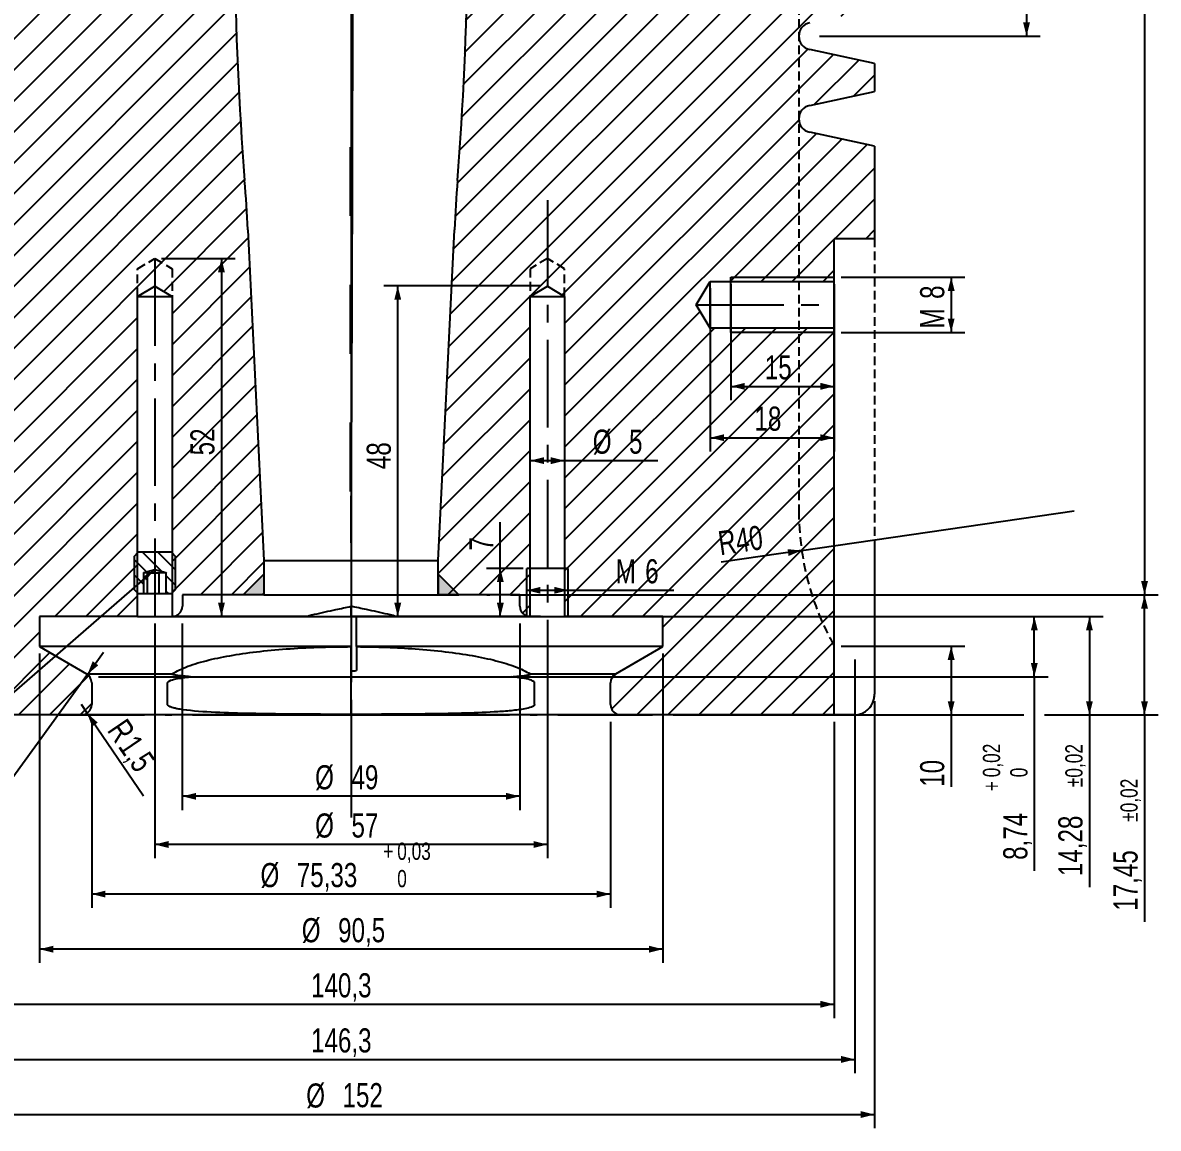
# Model space of a CAD drawing. Header units: millimetres. Extents: x 8 to 832, y 8 to 585.
# Drawn here: x 324.4 to 489.3, y 120.1 to 280.6 of the extents above; entities that cross this region are included whole.
import ezdxf

# ---------------------------------------------------------------- set-up
doc = ezdxf.new("R2010")
doc.units = ezdxf.units.MM
doc.linetypes.add('CENTERX2', pattern=[20.32, 12.7, -2.54, 2.54, -2.54])
doc.linetypes.add('HIDDEN', pattern=[1.905, 1.27, -0.635])
for name, color, linetype in [('CENTERLINE', 4, 'CENTERX2'), ('DETAIL', 3, 'Continuous'), ('DIMENSIONS', 2, 'Continuous'), ('HATCH', 3, 'Continuous'), ('HIDDEN', 3, 'HIDDEN'), ('TEXT', 2, 'Continuous')]:
    doc.layers.add(name, color=color, linetype=linetype)
doc.layers.add('OUTLINE', color=7, linetype='Continuous', lineweight=25)
doc.styles.add('SLDTEXTSTYLE0', font='TXT', dxfattribs={"width": 0.75})
doc.dimstyles.new('SLDDIMSTYLE10', dxfattribs={"dimtxt": 3.5, "dimasz": 2, "dimexe": 0, "dimexo": 0.0625, "dimgap": 0.875, "dimtad": 1, "dimrnd": 1e-09, "dimzin": 12, "dimdsep": 46, "dimtxsty": 'SLDTEXTSTYLE0', "dimsah": 1, "dimcen": 0.09, "dimadec": 0, "dimazin": 3, "dimtol": 1, "dimtp": 0.03, "dimtfac": 1, "dimtofl": 0, "dimtmove": 0, "dimatfit": 3, "dimfxl": 0, "dimfrac": 2, "dimtolj": 1, "dimarcsym": 0})
doc.dimstyles.new('SLDDIMSTYLE11', dxfattribs={"dimtxt": 3.5, "dimasz": 2, "dimexe": 0, "dimexo": 0.0625, "dimgap": 0.875, "dimtad": 1, "dimdec": 1, "dimrnd": 1e-09, "dimzin": 12, "dimdsep": 46, "dimtxsty": 'SLDTEXTSTYLE0', "dimsah": 1, "dimcen": 0, "dimadec": 0, "dimazin": 3, "dimtfac": 1, "dimtdec": 1, "dimtofl": 0, "dimtmove": 0, "dimatfit": 3, "dimfxl": 0, "dimfrac": 2, "dimtolj": 1, "dimtzin": 12, "dimarcsym": 0})
doc.dimstyles.new('SLDDIMSTYLE12', dxfattribs={"dimtxt": 3.5, "dimasz": 2, "dimexe": 0, "dimexo": 0.0625, "dimgap": 0.875, "dimtad": 1, "dimrnd": 1e-09, "dimzin": 12, "dimdsep": 46, "dimtxsty": 'SLDTEXTSTYLE0', "dimsah": 1, "dimcen": 0.09, "dimadec": 0, "dimazin": 3, "dimtol": 1, "dimtp": 0.02, "dimtm": 0.02, "dimtfac": 1, "dimtofl": 0, "dimtmove": 0, "dimatfit": 3, "dimfxl": 0, "dimfrac": 2, "dimtolj": 1, "dimarcsym": 0})
doc.dimstyles.new('SLDDIMSTYLE15', dxfattribs={"dimtxt": 3.5, "dimasz": 2, "dimexe": 0, "dimexo": 0.0625, "dimgap": 0.875, "dimtad": 1, "dimrnd": 1e-09, "dimzin": 12, "dimdsep": 46, "dimtxsty": 'SLDTEXTSTYLE0', "dimsah": 1, "dimcen": 0.09, "dimadec": 0, "dimazin": 3, "dimtol": 1, "dimtp": 0.02, "dimtfac": 1, "dimtofl": 0, "dimtmove": 0, "dimatfit": 3, "dimfxl": 0, "dimfrac": 2, "dimtolj": 1, "dimarcsym": 0})
doc.dimstyles.new('SLDDIMSTYLE17', dxfattribs={"dimtxt": 3.5, "dimasz": 2, "dimexe": 0, "dimexo": 0.0625, "dimgap": 0.875, "dimtad": 1, "dimdec": 1, "dimrnd": 1e-09, "dimzin": 12, "dimdsep": 46, "dimtxsty": 'SLDTEXTSTYLE0', "dimsah": 1, "dimcen": 0, "dimadec": 0, "dimazin": 3, "dimtfac": 1, "dimtdec": 1, "dimtofl": 0, "dimtmove": 1, "dimatfit": 3, "dimfxl": 0, "dimfrac": 2, "dimtolj": 1, "dimtzin": 12, "dimarcsym": 0})
doc.dimstyles.new('SLDDIMSTYLE19', dxfattribs={"dimtxt": 3.5, "dimasz": 2, "dimexe": 0, "dimexo": 0.0625, "dimgap": 0.875, "dimtad": 1, "dimrnd": 1e-09, "dimzin": 12, "dimdsep": 46, "dimtxsty": 'SLDTEXTSTYLE0', "dimsah": 1, "dimcen": 0.09, "dimadec": 0, "dimazin": 3, "dimtol": 1, "dimtp": 0.05, "dimtm": 0.05, "dimtfac": 1, "dimtofl": 0, "dimtmove": 0, "dimatfit": 3, "dimfxl": 0, "dimfrac": 2, "dimtolj": 1, "dimarcsym": 0})
doc.dimstyles.new('SLDDIMSTYLE2', dxfattribs={"dimtxt": 3.5, "dimasz": 2, "dimexe": 0, "dimexo": 0.0625, "dimgap": 0.875, "dimtad": 1, "dimrnd": 1e-09, "dimzin": 12, "dimdsep": 46, "dimtxsty": 'SLDTEXTSTYLE0', "dimsah": 1, "dimcen": 0.09, "dimadec": 0, "dimazin": 3, "dimtfac": 1, "dimtofl": 0, "dimtmove": 0, "dimatfit": 3, "dimfxl": 0, "dimfrac": 2, "dimtolj": 1, "dimtzin": 12, "dimarcsym": 0})
doc.dimstyles.new('SLDDIMSTYLE21', dxfattribs={"dimtxt": 0.18, "dimasz": 2, "dimexe": 0, "dimexo": 0.0625, "dimgap": 0, "dimtad": 0, "dimtih": 1, "dimtoh": 1, "dimdec": 0, "dimrnd": 1e-09, "dimzin": 0, "dimdsep": 46, "dimtxsty": 'Standard', "dimsah": 1, "dimcen": 0.09, "dimadec": 0, "dimazin": 0, "dimtfac": 2, "dimtdec": 0, "dimtofl": 0, "dimtmove": 0, "dimatfit": 3, "dimfxl": 0, "dimfrac": 2, "dimtolj": 1, "dimtzin": 0, "dimarcsym": 0})
doc.dimstyles.new('SLDDIMSTYLE6', dxfattribs={"dimtxt": 3.5, "dimasz": 2, "dimexe": 0, "dimexo": 0.0625, "dimgap": 0.875, "dimtad": 1, "dimrnd": 1e-09, "dimzin": 12, "dimdsep": 46, "dimtxsty": 'SLDTEXTSTYLE0', "dimsah": 1, "dimcen": 0, "dimadec": 0, "dimazin": 3, "dimtfac": 1, "dimtofl": 0, "dimtmove": 0, "dimatfit": 3, "dimfxl": 0, "dimfrac": 2, "dimtolj": 1, "dimtzin": 12, "dimarcsym": 0})
doc.dimstyles.new('SLDDIMSTYLE9', dxfattribs={"dimtxt": 3.5, "dimasz": 2, "dimexe": 0, "dimexo": 0.0625, "dimgap": 0.875, "dimtad": 1, "dimdec": 1, "dimrnd": 1e-09, "dimzin": 12, "dimdsep": 46, "dimtxsty": 'SLDTEXTSTYLE0', "dimsah": 1, "dimcen": 0.09, "dimadec": 0, "dimazin": 3, "dimtfac": 1, "dimtdec": 1, "dimtofl": 0, "dimtmove": 0, "dimatfit": 3, "dimfxl": 0, "dimfrac": 2, "dimtolj": 1, "dimtzin": 12, "dimarcsym": 0})

# ---------------------------------------------------------------- blocks, each defined once
blk = doc.blocks.new('_D_10')
at = {"layer": 'DIMENSIONS'}
for p, q in [((427.25, 242.67), (427.25, 225.83)), ((442.25, 242.67), (442.25, 225.83)), ((427.25, 227.83), (442.25, 227.83))]:
    blk.add_line(p, q, dxfattribs=at)
for points in [[(427.25, 227.83), (429.25, 227.33), (429.25, 228.33)], [(442.25, 227.83), (440.25, 228.33), (440.25, 227.33)]]:
    blk.add_solid(points, dxfattribs=at)
at = {"layer": 'DIMENSIONS', "insert": (432.17, 232.34), "char_height": 3.5, "attachment_point": 1, "style": 'SLDTEXTSTYLE0'}
blk.add_mtext('15', dxfattribs=at)
blk = doc.blocks.new('_D_16')
at = {"layer": 'DIMENSIONS'}
for p, q in [((443.25, 243.67), (461.23, 243.67)), ((459.23, 243.67), (459.23, 235.67)), ((443.25, 235.67), (461.23, 235.67))]:
    blk.add_line(p, q, dxfattribs=at)
for points in [[(459.23, 243.67), (458.73, 241.67), (459.73, 241.67)], [(459.23, 235.67), (459.73, 237.67), (458.73, 237.67)]]:
    blk.add_solid(points, dxfattribs=at)
at = {"layer": 'DIMENSIONS', "char_height": 3.5, "attachment_point": 1, "rotation": 90, "style": 'SLDTEXTSTYLE0'}
for s, insert in [('8', (454.72, 240.52)), ('M', (454.72, 236.23))]:
    blk.add_mtext(s, dxfattribs=dict(at, insert=insert))
blk = doc.blocks.new('_D_17')
at = {"layer": 'DIMENSIONS'}
for p, q in [((443.25, 190.12), (461.23, 190.12)), ((459.23, 190.12), (459.23, 180.12)), ((443.25, 180.12), (461.23, 180.12)), ((459.23, 180.12), (459.23, 169.69))]:
    blk.add_line(p, q, dxfattribs=at)
for points in [[(459.23, 190.12), (458.73, 188.12), (459.73, 188.12)], [(459.23, 180.12), (459.73, 182.12), (458.73, 182.12)]]:
    blk.add_solid(points, dxfattribs=at)
at = {"layer": 'DIMENSIONS', "insert": (454.72, 169.69), "char_height": 3.5, "attachment_point": 1, "rotation": 90, "style": 'SLDTEXTSTYLE0'}
blk.add_mtext('10', dxfattribs=at)
blk = doc.blocks.new('_D_18')
at = {"layer": 'DIMENSIONS'}
for q in [(477.1, 209.75), (425.85, 202.29)]:
    blk.add_line((437.52, 203.99), q, dxfattribs=at)
blk.add_solid([(437.52, 203.99), (435.47, 204.19), (435.62, 203.2)], dxfattribs=at)
at = {"layer": 'DIMENSIONS', "insert": (425.2, 206.75), "char_height": 3.5, "attachment_point": 1, "rotation": 8.2879, "style": 'SLDTEXTSTYLE0'}
blk.add_mtext('R40', dxfattribs=at)
blk = doc.blocks.new('_D_19')
at = {"layer": 'DIMENSIONS'}
for p, q in [((298.95, 188.17), (298.95, 128.11)), ((445.25, 188.17), (445.25, 128.11)), ((298.95, 130.11), (445.25, 130.11))]:
    blk.add_line(p, q, dxfattribs=at)
for points in [[(298.95, 130.11), (300.95, 129.61), (300.95, 130.61)], [(445.25, 130.11), (443.25, 130.61), (443.25, 129.61)]]:
    blk.add_solid(points, dxfattribs=at)
at = {"layer": 'DIMENSIONS', "insert": (366.29, 134.62), "char_height": 3.5, "attachment_point": 1, "style": 'SLDTEXTSTYLE0'}
blk.add_mtext('146,3', dxfattribs=at)
blk = doc.blocks.new('_D_20')
at = {"layer": 'DIMENSIONS'}
for p, q in [((301.95, 179.12), (301.95, 136.11)), ((442.25, 179.12), (442.25, 136.11)), ((301.95, 138.11), (442.25, 138.11))]:
    blk.add_line(p, q, dxfattribs=at)
for points in [[(301.95, 138.11), (303.95, 137.61), (303.95, 138.61)], [(442.25, 138.11), (440.25, 138.61), (440.25, 137.61)]]:
    blk.add_solid(points, dxfattribs=at)
at = {"layer": 'DIMENSIONS', "insert": (366.29, 142.62), "char_height": 3.5, "attachment_point": 1, "style": 'SLDTEXTSTYLE0'}
blk.add_mtext('140,3', dxfattribs=at)
blk = doc.blocks.new('_D_21')
at = {"layer": 'DIMENSIONS'}
for p, q in [((296.1, 182.12), (296.1, 120.11)), ((448.1, 182.12), (448.1, 120.11)), ((296.1, 122.11), (448.1, 122.11))]:
    blk.add_line(p, q, dxfattribs=at)
for points in [[(296.1, 122.11), (298.1, 121.61), (298.1, 122.61)], [(448.1, 122.11), (446.1, 122.61), (446.1, 121.61)]]:
    blk.add_solid(points, dxfattribs=at)
at = {"layer": 'DIMENSIONS', "char_height": 3.5, "attachment_point": 1, "style": 'SLDTEXTSTYLE0'}
for s, insert in [('%%c', (365.59, 126.62)), ('152', (370.86, 126.67))]:
    blk.add_mtext(s, dxfattribs=dict(at, insert=insert))
blk = doc.blocks.new('_D_25')
at = {"layer": 'DIMENSIONS'}
for p, q in [((344.6, 246.4), (355.28, 246.4)), ((353.28, 246.4), (353.28, 194.4)), ((344.6, 194.4), (355.28, 194.4))]:
    blk.add_line(p, q, dxfattribs=at)
for points in [[(353.28, 246.4), (352.78, 244.4), (353.78, 244.4)], [(353.28, 194.4), (353.78, 196.4), (352.78, 196.4)]]:
    blk.add_solid(points, dxfattribs=at)
at = {"layer": 'DIMENSIONS', "insert": (348.77, 217.81), "char_height": 3.5, "attachment_point": 1, "rotation": 90, "style": 'SLDTEXTSTYLE0'}
blk.add_mtext('52', dxfattribs=at)
blk = doc.blocks.new('_D_27')
at = {"layer": 'DIMENSIONS'}
for p, q in [((347.6, 193.4), (347.6, 166.31)), ((396.6, 193.4), (396.6, 166.31)), ((396.6, 168.31), (347.6, 168.31))]:
    blk.add_line(p, q, dxfattribs=at)
for points in [[(347.6, 168.31), (349.6, 167.81), (349.6, 168.81)], [(396.6, 168.31), (394.6, 168.81), (394.6, 167.81)]]:
    blk.add_solid(points, dxfattribs=at)
at = {"layer": 'DIMENSIONS', "char_height": 3.5, "attachment_point": 1, "style": 'SLDTEXTSTYLE0'}
for s, insert in [('%%c', (366.88, 172.82)), ('49', (372.16, 172.82))]:
    blk.add_mtext(s, dxfattribs=dict(at, insert=insert))
blk = doc.blocks.new('_D_28')
at = {"layer": 'DIMENSIONS'}
for p, q in [((326.85, 189.04), (326.85, 144.11)), ((417.35, 189.04), (417.35, 144.11)), ((417.35, 146.11), (326.85, 146.11))]:
    blk.add_line(p, q, dxfattribs=at)
for points in [[(326.85, 146.11), (328.85, 145.61), (328.85, 146.61)], [(417.35, 146.11), (415.35, 146.61), (415.35, 145.61)]]:
    blk.add_solid(points, dxfattribs=at)
at = {"layer": 'DIMENSIONS', "char_height": 3.5, "attachment_point": 1, "style": 'SLDTEXTSTYLE0'}
for s, insert in [('%%c', (364.94, 150.62)), ('90,5', (370.22, 150.62))]:
    blk.add_mtext(s, dxfattribs=dict(at, insert=insert))
blk = doc.blocks.new('_D_29')
at = {"layer": 'DIMENSIONS'}
for p, q in [((334.44, 179.12), (334.44, 152.11)), ((409.77, 179.12), (409.77, 152.11)), ((409.77, 154.11), (334.44, 154.11))]:
    blk.add_line(p, q, dxfattribs=at)
for points in [[(334.44, 154.11), (336.44, 153.61), (336.44, 154.61)], [(409.77, 154.11), (407.77, 154.61), (407.77, 153.61)]]:
    blk.add_solid(points, dxfattribs=at)
at = {"layer": 'DIMENSIONS', "attachment_point": 1, "style": 'SLDTEXTSTYLE0'}
for s, insert, char_height in [('0,03', (378.8, 161.58), 2.5), ('+', (376.78, 161.58), 2.5), ('%%c', (358.95, 158.62), 3.5), ('75,33', (364.22, 158.62), 3.5), ('0', (378.8, 157.61), 2.5)]:
    blk.add_mtext(s, dxfattribs=dict(at, insert=insert, char_height=char_height))
blk = doc.blocks.new('_D_30')
at = {"layer": 'DIMENSIONS'}
for q in [(332.94, 181.62), (341.96, 168.38)]:
    blk.add_line((333.78, 180.38), q, dxfattribs=at)
blk.add_solid([(333.78, 180.38), (334.5, 178.44), (335.32, 179.01)], dxfattribs=at)
at = {"layer": 'DIMENSIONS', "char_height": 3.5, "attachment_point": 1, "rotation": 304.2503, "style": 'SLDTEXTSTYLE0'}
for s, insert in [('R', (339.48, 179.86)), ('1,5', (341.07, 177.51))]:
    blk.add_mtext(s, dxfattribs=dict(at, insert=insert))
blk = doc.blocks.new('_D_33')
at = {"layer": 'DIMENSIONS'}
for p, q in [((343.6, 193.4), (343.6, 159.31)), ((400.6, 193.4), (400.6, 159.31)), ((400.6, 161.31), (343.6, 161.31))]:
    blk.add_line(p, q, dxfattribs=at)
for points in [[(343.6, 161.31), (345.6, 160.81), (345.6, 161.81)], [(400.6, 161.31), (398.6, 161.81), (398.6, 160.81)]]:
    blk.add_solid(points, dxfattribs=at)
at = {"layer": 'DIMENSIONS', "char_height": 3.5, "attachment_point": 1, "style": 'SLDTEXTSTYLE0'}
for s, insert in [('%%c', (366.88, 165.82)), ('57', (372.16, 165.82))]:
    blk.add_mtext(s, dxfattribs=dict(at, insert=insert))
blk = doc.blocks.new('_D_34')
at = {"layer": 'DIMENSIONS'}
for p, q in [((399.6, 242.4), (376.88, 242.4)), ((378.88, 194.4), (378.88, 242.4)), ((399.6, 194.4), (376.88, 194.4))]:
    blk.add_line(p, q, dxfattribs=at)
for points in [[(378.88, 242.4), (378.38, 240.4), (379.38, 240.4)], [(378.88, 194.4), (379.38, 196.4), (378.38, 196.4)]]:
    blk.add_solid(points, dxfattribs=at)
at = {"layer": 'DIMENSIONS', "insert": (374.37, 215.81), "char_height": 3.5, "attachment_point": 1, "rotation": 90, "style": 'SLDTEXTSTYLE0'}
blk.add_mtext('48', dxfattribs=at)
blk = doc.blocks.new('_D_35')
at = {"layer": 'DIMENSIONS'}
for p, q in [((398.1, 217.04), (403.1, 217.04)), ((403.1, 217.04), (416.63, 217.04))]:
    blk.add_line(p, q, dxfattribs=at)
for points in [[(398.1, 217.04), (400.1, 216.54), (400.1, 217.54)], [(403.1, 217.04), (401.1, 217.54), (401.1, 216.54)]]:
    blk.add_solid(points, dxfattribs=at)
at = {"layer": 'DIMENSIONS', "char_height": 3.5, "attachment_point": 1, "style": 'SLDTEXTSTYLE0'}
for s, insert in [('%%c', (407.19, 221.55)), ('5', (412.46, 221.55))]:
    blk.add_mtext(s, dxfattribs=dict(at, insert=insert))
blk = doc.blocks.new('_D_36')
at = {"layer": 'DIMENSIONS'}
for p, q in [((397.6, 195.4), (397.6, 200.22)), ((403.6, 195.4), (403.6, 200.22)), ((397.6, 198.22), (403.6, 198.22)), ((403.6, 198.22), (418.97, 198.22))]:
    blk.add_line(p, q, dxfattribs=at)
for points in [[(397.6, 198.22), (399.6, 197.72), (399.6, 198.72)], [(403.6, 198.22), (401.6, 198.72), (401.6, 197.72)]]:
    blk.add_solid(points, dxfattribs=at)
at = {"layer": 'DIMENSIONS', "char_height": 3.5, "attachment_point": 1, "style": 'SLDTEXTSTYLE0'}
for s, insert in [('M', (410.52, 202.73)), ('6', (414.8, 202.73))]:
    blk.add_mtext(s, dxfattribs=dict(at, insert=insert))
blk = doc.blocks.new('_D_37')
at = {"layer": 'DIMENSIONS'}
for p, q in [((393.77, 201.4), (393.77, 208.13)), ((397.1, 201.4), (391.77, 201.4)), ((393.77, 194.4), (393.77, 201.4)), ((397.1, 194.4), (391.77, 194.4))]:
    blk.add_line(p, q, dxfattribs=at)
for points in [[(393.77, 201.4), (393.27, 199.4), (394.27, 199.4)], [(393.77, 194.4), (394.27, 196.4), (393.27, 196.4)]]:
    blk.add_solid(points, dxfattribs=at)
at = {"layer": 'DIMENSIONS', "insert": (389.26, 203.97), "char_height": 3.5, "attachment_point": 1, "rotation": 90, "style": 'SLDTEXTSTYLE0'}
blk.add_mtext('7', dxfattribs=at)
blk = doc.blocks.new('_D_39')
at = {"layer": 'DIMENSIONS'}
for p, q in [((391.8, 197.57), (392.27, 197.57)), ((395.27, 197.57), (489.3, 197.57)), ((487.3, 180.12), (487.3, 197.57)), ((373.1, 180.12), (395.1, 180.12)), ((398.1, 180.12), (399.1, 180.12)), ((402.1, 180.12), (415.85, 180.12)), ((418.85, 180.12), (469.8, 180.12)), ((472.8, 180.12), (489.3, 180.12)), ((487.3, 180.12), (487.3, 150.1))]:
    blk.add_line(p, q, dxfattribs=at)
for points in [[(487.3, 197.57), (486.8, 195.57), (487.8, 195.57)], [(487.3, 180.12), (487.8, 182.12), (486.8, 182.12)]]:
    blk.add_solid(points, dxfattribs=at)
at = {"layer": 'DIMENSIONS', "attachment_point": 1, "rotation": 90, "style": 'SLDTEXTSTYLE0'}
for s, insert, char_height in [('±0,02', (483.8, 164.61), 2.5), ('17,45', (482.79, 151.69), 3.5)]:
    blk.add_mtext(s, dxfattribs=dict(at, insert=insert, char_height=char_height))
blk = doc.blocks.new('_D_40')
at = {"layer": 'DIMENSIONS'}
for p, q in [((348.6, 194.4), (481.3, 194.4)), ((479.3, 194.4), (479.3, 180.12)), ((329.71, 180.12), (342.1, 180.12)), ((345.1, 180.12), (346.1, 180.12)), ((349.1, 180.12), (395.1, 180.12)), ((398.1, 180.12), (399.1, 180.12)), ((402.1, 180.12), (415.85, 180.12)), ((418.85, 180.12), (469.8, 180.12)), ((472.8, 180.12), (481.3, 180.12)), ((479.3, 180.12), (479.3, 155.13))]:
    blk.add_line(p, q, dxfattribs=at)
for points in [[(479.3, 194.4), (478.8, 192.4), (479.8, 192.4)], [(479.3, 180.12), (479.8, 182.12), (478.8, 182.12)]]:
    blk.add_solid(points, dxfattribs=at)
at = {"layer": 'DIMENSIONS', "attachment_point": 1, "rotation": 90, "style": 'SLDTEXTSTYLE0'}
for s, insert, char_height in [('±0,02', (475.8, 169.64), 2.5), ('14,28', (474.79, 156.72), 3.5)]:
    blk.add_mtext(s, dxfattribs=dict(at, insert=insert, char_height=char_height))
blk = doc.blocks.new('_D_41')
at = {"layer": 'DIMENSIONS'}
for p, q in [((348.6, 194.4), (473.3, 194.4)), ((471.3, 185.66), (471.3, 194.4)), ((335.44, 185.66), (473.3, 185.66)), ((471.3, 185.66), (471.3, 157.5))]:
    blk.add_line(p, q, dxfattribs=at)
for points in [[(471.3, 194.4), (470.8, 192.4), (471.8, 192.4)], [(471.3, 185.66), (471.8, 187.66), (470.8, 187.66)]]:
    blk.add_solid(points, dxfattribs=at)
at = {"layer": 'DIMENSIONS', "attachment_point": 1, "rotation": 90, "style": 'SLDTEXTSTYLE0'}
for s, insert, char_height in [('0,02', (463.83, 171.07), 2.5), ('0', (467.8, 171.07), 2.5), ('+', (463.83, 169.05), 2.5), ('8,74', (466.79, 159.08), 3.5)]:
    blk.add_mtext(s, dxfattribs=dict(at, insert=insert, char_height=char_height))
blk = doc.blocks.new('_D_43')
at = {"layer": 'DIMENSIONS'}
for q in [(336.17, 189.24), (317.64, 163.66)]:
    blk.add_line((333.82, 186.01), q, dxfattribs=at)
blk.add_solid([(333.82, 186.01), (335.4, 187.33), (334.59, 187.92)], dxfattribs=at)
at = {"layer": 'DIMENSIONS', "char_height": 3.5, "attachment_point": 1, "rotation": 54.023, "style": 'SLDTEXTSTYLE0'}
for s, insert in [('1,5', (316.58, 169.89)), ('R', (314.92, 167.6))]:
    blk.add_mtext(s, dxfattribs=dict(at, insert=insert))
blk = doc.blocks.new('_D_45')
at = {"layer": 'DIMENSIONS'}
for p, q in [((331.86, 414.07), (228.95, 414.07)), ((230.95, 414.07), (230.95, 180.12)), ((300.95, 180.12), (228.95, 180.12))]:
    blk.add_line(p, q, dxfattribs=at)
for points in [[(230.95, 414.07), (230.45, 412.07), (231.45, 412.07)], [(230.95, 180.12), (231.45, 182.12), (230.45, 182.12)]]:
    blk.add_solid(points, dxfattribs=at)
at = {"layer": 'DIMENSIONS', "attachment_point": 1, "rotation": 90, "style": 'SLDTEXTSTYLE0'}
for s, insert, char_height in [('±0,05', (227.45, 300.89), 2.5), ('233,95', (226.44, 285.38), 3.5)]:
    blk.add_mtext(s, dxfattribs=dict(at, insert=insert, char_height=char_height))
blk = doc.blocks.new('_D_47')
at = {"layer": 'DIMENSIONS'}
for p, q in [((424.25, 242.07), (424.25, 218.37)), ((442.25, 242.07), (442.25, 218.37)), ((424.25, 220.37), (442.25, 220.37))]:
    blk.add_line(p, q, dxfattribs=at)
for points in [[(424.25, 220.37), (426.25, 219.87), (426.25, 220.87)], [(442.25, 220.37), (440.25, 220.87), (440.25, 219.87)]]:
    blk.add_solid(points, dxfattribs=at)
at = {"layer": 'DIMENSIONS', "insert": (430.67, 224.89), "char_height": 3.5, "attachment_point": 1, "style": 'SLDTEXTSTYLE0'}
blk.add_mtext('18', dxfattribs=at)
blk = doc.blocks.new('_D_48')
at = {"layer": 'DIMENSIONS'}
for p, q in [((400.7, 404.57), (489.3, 404.57)), ((487.3, 404.57), (487.3, 197.57)), ((397.6, 197.57), (489.3, 197.57))]:
    blk.add_line(p, q, dxfattribs=at)
for points in [[(487.3, 404.57), (486.8, 402.57), (487.8, 402.57)], [(487.3, 197.57), (487.8, 199.57), (486.8, 199.57)]]:
    blk.add_solid(points, dxfattribs=at)
at = {"layer": 'DIMENSIONS', "attachment_point": 1, "rotation": 90, "style": 'SLDTEXTSTYLE0'}
for s, insert, char_height in [('±0,05', (483.8, 301.63), 2.5), ('207', (482.79, 292.58), 3.5)]:
    blk.add_mtext(s, dxfattribs=dict(at, insert=insert, char_height=char_height))
blk = doc.blocks.new('_D_50')
at = {"layer": 'DIMENSIONS'}
for p, q in [((440.1, 290.67), (472.17, 290.67)), ((470.17, 290.67), (470.17, 278.67)), ((440.1, 278.67), (472.17, 278.67))]:
    blk.add_line(p, q, dxfattribs=at)
for points in [[(470.17, 290.67), (469.67, 288.67), (470.67, 288.67)], [(470.17, 278.67), (470.67, 280.67), (469.67, 280.67)]]:
    blk.add_solid(points, dxfattribs=at)
at = {"layer": 'DIMENSIONS', "insert": (465.66, 282.08), "char_height": 3.5, "attachment_point": 1, "rotation": 90, "style": 'SLDTEXTSTYLE0'}
blk.add_mtext('12', dxfattribs=at)

msp = doc.modelspace()

# ---------------------------------------------------------------- hatches: boundary and pattern name
at = {"layer": 'HATCH'}
h = msp.add_hatch(dxfattribs=at)
h.set_pattern_fill('ANSI31', color=256, angle=3e-322, style=0)
edge = h.paths.add_edge_path(flags=0)
edge.add_line((296.10439, 274.71002), (296.10439, 270.6254))
edge.add_line((296.10439, 270.6254), (305.52022, 268.62401))
edge.add_arc((305.10439, 266.66771), 2, -78, 78, ccw=False)
edge.add_line((305.52022, 264.71142), (296.10439, 262.71002))
edge.add_line((296.10439, 262.71002), (296.10439, 249.26771))
edge.add_line((296.10439, 249.26771), (301.95439, 249.26771))
edge.add_line((301.95439, 249.26771), (301.95439, 243.06771))
edge.add_line((301.95439, 243.06771), (319.95439, 243.06771))
edge.add_line((319.95439, 243.06771), (321.99732, 239.66771))
edge.add_line((321.99732, 239.66771), (319.95439, 236.26771))
edge.add_line((319.95439, 236.26771), (301.95439, 236.26771))
edge.add_line((301.95439, 236.26771), (301.95439, 180.11771))
edge.add_line((301.95439, 180.11771), (332.93939, 180.11771))
edge.add_arc((332.93939, 181.61771), 1.5, 270, 360)
edge.add_line((334.43939, 181.61771), (334.43939, 184.79169))
edge.add_arc((332.93939, 184.79169), 1.5, 0, 60)
edge.add_line((333.68939, 186.09073), (326.85439, 190.03692))
edge.add_line((326.85439, 190.03692), (326.85439, 194.39771))
edge.add_line((326.85439, 194.39771), (341.10439, 194.39771))
edge.add_line((341.10439, 194.39771), (341.10439, 240.89556))
edge.add_line((341.10439, 240.89556), (343.60439, 242.39771))
edge.add_line((343.60439, 242.39771), (346.10439, 240.89556))
edge.add_line((346.10439, 240.89556), (346.10439, 194.39771))
edge.add_arc((346.10439, 195.89771), 1.5, 270, 360)
edge.add_line((347.60439, 195.89771), (347.60439, 197.56771))
edge.add_line((347.60439, 197.56771), (359.45439, 197.56771))
edge.add_line((359.45439, 197.56771), (359.45439, 202.56771))
edge.add_line((359.45439, 202.56771), (357.10439, 250.56771))
edge.add_arc((107.40347, 238.34277), 250, 2.8028679, 4.4470277)
edge.add_arc((844.45046, 295.66403), 489.27261, 180.5968095, 184.4470277, ccw=False)
edge.add_line((355.20439, 290.56771), (354.70439, 338.56771))
edge.add_arc((263.05766, 337.61306), 91.6517, 0.5968095, 8.0851109)
edge.add_arc((452.80439, 364.56771), 100, 180, 188.0851109, ccw=False)
edge.add_arc((128.30439, 364.56771), 224.5, 0, 7.1526687)
edge.add_arc((383.30439, 396.56771), 32.5, 165.7499673, 187.1526687, ccw=False)
edge.add_line((351.80439, 404.56771), (344.50439, 404.56771))
edge.add_line((344.50439, 404.56771), (344.50439, 402.56771))
edge.add_line((344.50439, 402.56771), (339.50439, 402.56771))
edge.add_line((339.50439, 402.56771), (339.50439, 404.56771))
edge.add_line((339.50439, 404.56771), (334.59692, 413.06771))
edge.add_arc((332.86486, 412.06771), 2, 30, 90)
edge.add_line((332.86486, 414.06771), (327.20439, 414.06771))
edge.add_line((327.20439, 414.06771), (327.20439, 388.81771))
edge.add_line((327.20439, 388.81771), (322.10439, 385.75333))
edge.add_line((322.10439, 385.75333), (317.00439, 388.81771))
edge.add_line((317.00439, 388.81771), (317.00439, 414.06771))
edge.add_line((317.00439, 414.06771), (310.15439, 414.06771))
edge.add_arc((310.15439, 411.06771), 3, 90, 180)
edge.add_line((307.15439, 411.06771), (307.15439, 408.36771))
edge.add_line((307.15439, 408.36771), (307.15439, 375.36771))
edge.add_line((307.15439, 375.36771), (307.15439, 303.4775))
edge.add_arc((304.15439, 303.4775), 3, 282, 360, ccw=False)
edge.add_line((304.77813, 300.54306), (298.48066, 299.20449))
edge.add_arc((299.10439, 296.27004), 3, 102, 180)
edge.add_line((296.10439, 296.27004), (296.10439, 294.6254))
edge.add_line((296.10439, 294.6254), (305.52022, 292.62401))
edge.add_arc((305.10439, 290.66771), 2, -78, 78, ccw=False)
edge.add_line((305.52022, 288.71142), (296.10439, 286.71002))
edge.add_line((296.10439, 286.71002), (296.10439, 282.6254))
edge.add_line((296.10439, 282.6254), (305.52022, 280.62401))
edge.add_arc((305.10439, 278.66771), 2, -78, 78, ccw=False)
edge.add_line((305.52022, 276.71142), (296.10439, 274.71002))
h = msp.add_hatch(dxfattribs=at)
h.set_pattern_fill('ANSI31', color=256, angle=3e-322, style=0)
edge = h.paths.add_edge_path(flags=0)
edge.add_arc((411.34392, 412.06771), 2, 90, 150)
edge.add_line((409.61187, 413.06771), (404.70439, 404.56771))
edge.add_line((404.70439, 404.56771), (404.70439, 402.56771))
edge.add_line((404.70439, 402.56771), (399.70439, 402.56771))
edge.add_line((399.70439, 402.56771), (399.70439, 404.56771))
edge.add_line((399.70439, 404.56771), (392.40439, 404.56771))
edge.add_arc((360.90439, 396.56771), 32.5, -7.1526687, 14.2500327, ccw=False)
edge.add_arc((615.90439, 364.56771), 224.5, 172.8473313, 180)
edge.add_arc((291.40439, 364.56771), 100, 351.9148891, 360, ccw=False)
edge.add_arc((481.15112, 337.61306), 91.6517, 171.9148891, 179.4031905)
edge.add_line((389.50439, 338.56771), (389.00439, 290.56771))
edge.add_arc((-100.24167, 295.66403), 489.27261, 355.5529723, 359.4031905, ccw=False)
edge.add_arc((636.80532, 238.34277), 250, 175.5529723, 177.1971321)
edge.add_line((387.10439, 250.56771), (384.75439, 202.56771))
edge.add_line((384.75439, 202.56771), (384.75439, 197.56771))
edge.add_line((384.75439, 197.56771), (396.60439, 197.56771))
edge.add_line((396.60439, 197.56771), (396.60439, 195.89771))
edge.add_arc((398.10439, 195.89771), 1.5, 180, 270)
edge.add_line((398.10439, 194.39771), (398.10439, 240.89556))
edge.add_line((398.10439, 240.89556), (400.60439, 242.39771))
edge.add_line((400.60439, 242.39771), (403.10439, 240.89556))
edge.add_line((403.10439, 240.89556), (403.10439, 194.39771))
edge.add_line((403.10439, 194.39771), (417.35439, 194.39771))
edge.add_line((417.35439, 194.39771), (417.35439, 190.03692))
edge.add_line((417.35439, 190.03692), (410.51939, 186.09073))
edge.add_arc((411.26939, 184.79169), 1.5, 120, 180)
edge.add_line((409.76939, 184.79169), (409.76939, 181.61771))
edge.add_arc((411.26939, 181.61771), 1.5, 180, 270)
edge.add_line((411.26939, 180.11771), (442.25439, 180.11771))
edge.add_line((442.25439, 180.11771), (442.25439, 236.26771))
edge.add_line((442.25439, 236.26771), (424.25439, 236.26771))
edge.add_line((424.25439, 236.26771), (422.21147, 239.66771))
edge.add_line((422.21147, 239.66771), (424.25439, 243.06771))
edge.add_line((424.25439, 243.06771), (442.25439, 243.06771))
edge.add_line((442.25439, 243.06771), (442.25439, 249.26771))
edge.add_line((442.25439, 249.26771), (448.10439, 249.26771))
edge.add_line((448.10439, 249.26771), (448.10439, 262.71002))
edge.add_line((448.10439, 262.71002), (438.68857, 264.71142))
edge.add_arc((439.10439, 266.66771), 2, 102, 258, ccw=False)
edge.add_line((438.68857, 268.62401), (448.10439, 270.6254))
edge.add_line((448.10439, 270.6254), (448.10439, 274.71002))
edge.add_line((448.10439, 274.71002), (438.68857, 276.71142))
edge.add_arc((439.10439, 278.66771), 2, 102, 258, ccw=False)
edge.add_line((438.68857, 280.62401), (448.10439, 282.6254))
edge.add_line((448.10439, 282.6254), (448.10439, 286.71002))
edge.add_line((448.10439, 286.71002), (438.68857, 288.71142))
edge.add_arc((439.10439, 290.66771), 2, 102, 258, ccw=False)
edge.add_line((438.68857, 292.62401), (448.10439, 294.6254))
edge.add_line((448.10439, 294.6254), (448.10439, 296.27004))
edge.add_arc((445.10439, 296.27004), 3, 0, 78)
edge.add_line((445.72813, 299.20449), (439.43066, 300.54306))
edge.add_arc((440.05439, 303.4775), 3, 180, 258, ccw=False)
edge.add_line((437.05439, 303.4775), (437.05439, 375.36771))
edge.add_line((437.05439, 375.36771), (437.05439, 408.36771))
edge.add_line((437.05439, 408.36771), (437.05439, 411.06771))
edge.add_arc((434.05439, 411.06771), 3, 0, 90)
edge.add_line((434.05439, 414.06771), (427.20439, 414.06771))
edge.add_line((427.20439, 414.06771), (427.20439, 388.81771))
edge.add_line((427.20439, 388.81771), (422.10439, 385.75333))
edge.add_line((422.10439, 385.75333), (417.00439, 388.81771))
edge.add_line((417.00439, 388.81771), (417.00439, 414.06771))
edge.add_line((417.00439, 414.06771), (411.34392, 414.06771))
h = msp.add_hatch(dxfattribs=at)
h.set_pattern_fill('ANSI31', color=256, scale=0.5, angle=90, style=0)
h.paths.add_polyline_path([(346.00439, 197.73788), (346.60439, 198.33788), (346.60439, 203.13788), (346.00439, 203.73788), (341.20439, 203.73788), (340.60439, 203.13788), (340.60439, 198.33788), (341.20439, 197.73788), (342.01544, 197.73788), (342.01544, 200.81212), (343.60439, 201.23788), (345.19335, 200.81212), (345.19335, 197.73788)], flags=0)
for points in [[(359.45439, 197.56771), (356.45439, 197.56771), (359.45439, 200.56771)], [(384.75439, 200.56771), (384.75439, 197.56771), (387.75439, 197.56771)]]:
    msp.add_hatch(color=256, dxfattribs=at).paths.add_polyline_path(points, flags=0)

# ---------------------------------------------------------------- linework, layer by layer
at = {"layer": 'CENTERLINE'}
for p, q in [((400.60439, 254.88332), (400.60439, 192.40552)), ((343.60439, 246.39771), (343.60439, 194.39771)), ((422.21147, 239.66771), (441.33044, 239.66771)), ((372.10439, 197.56771), (372.10439, 165.254)), ((372.10439, 180.11771), (372.10439, 175.29641))]:
    msp.add_line(p, q, dxfattribs=at)
at = {"layer": 'DETAIL'}
for p, q in [((397.60439, 194.4835), (397.60439, 201.39771)), ((403.60439, 201.39771), (397.60439, 201.39771)), ((403.60439, 194.39771), (403.60439, 201.39771))]:
    msp.add_line(p, q, dxfattribs=at)
at = {"layer": 'HIDDEN'}
for p, q in [((437.10439, 290.66771), (437.10439, 209.7513)), ((448.10439, 249.32519), (448.10439, 183.11771)), ((341.10439, 244.89556), (343.60439, 246.39771)), ((343.60439, 246.39771), (346.10439, 244.89556)), ((400.60439, 246.39771), (398.10439, 244.89556)), ((403.10439, 244.89556), (400.60439, 246.39771)), ((341.10439, 240.89556), (341.10439, 244.89556)), ((346.10439, 244.89556), (346.10439, 240.89556)), ((398.10439, 244.89556), (398.10439, 240.89556)), ((403.10439, 240.89556), (403.10439, 244.89556))]:
    msp.add_line(p, q, dxfattribs=at)
for centre, radius, start, end in [((477.10439, 209.7513), 40, 180, 209.3957759), ((445.10439, 183.11771), 3, 270, 0)]:
    msp.add_arc(centre, radius, start, end, dxfattribs=at)
at = {"layer": 'OUTLINE'}
for p, q in [((372.10439, 290.56771), (372.10439, 262.56772)), ((448.10439, 274.71002), (438.68857, 276.71142)), ((448.10439, 274.71002), (448.10439, 270.62541)), ((438.68857, 268.62401), (448.10439, 270.62541)), ((448.10439, 262.71002), (438.68857, 264.71142)), ((372.10439, 262.56772), (372.00439, 262.56772)), ((372.00439, 257.72712), (372.00439, 262.56772)), ((448.10439, 262.71002), (448.10439, 249.26772)), ((372.28707, 250.56772), (372.3053, 257.72712)), ((372.00439, 252.56771), (372.10439, 252.56771)), ((372.10439, 252.56771), (372.10439, 250.56772)), ((357.10439, 250.56772), (359.45439, 202.56772)), ((372.10439, 250.56772), (372.10439, 242.56772)), ((384.75439, 202.56772), (387.10439, 250.56772)), ((448.10439, 249.26772), (442.2544, 249.26772)), ((442.2544, 243.06772), (442.2544, 249.26772)), ((341.10439, 240.89557), (343.60439, 242.39772)), ((343.60439, 242.39772), (346.10439, 240.89557)), ((372.10439, 242.56772), (372.00439, 242.56772)), ((372.00439, 232.56772), (372.00439, 242.56772)), ((398.10439, 240.89557), (400.60439, 242.39772)), ((400.60439, 242.39772), (403.10439, 240.89557)), ((422.21147, 239.66771), (424.25439, 243.06772)), ((424.25439, 243.06772), (442.2544, 243.06772)), ((424.25439, 236.26771), (424.25439, 243.06772)), ((427.25439, 235.66771), (427.25439, 243.66771)), ((427.25439, 243.66771), (442.25439, 243.66771)), ((442.2544, 236.26771), (442.2544, 243.06772)), ((341.10439, 194.39772), (341.10439, 240.89557)), ((341.10439, 240.89557), (346.10439, 240.89557)), ((346.10439, 240.89557), (346.10439, 194.39772)), ((398.10439, 194.39772), (398.10439, 240.89557)), ((398.10439, 240.89557), (403.10439, 240.89557)), ((403.10439, 240.89557), (403.10439, 194.39772)), ((424.25439, 236.26771), (422.21147, 239.66771)), ((442.2544, 236.26771), (424.25439, 236.26771)), ((442.2544, 180.11771), (442.2544, 236.26771)), ((442.25439, 235.66771), (427.25439, 235.66771)), ((372.00439, 232.56772), (372.10439, 232.56772)), ((372.10439, 232.56772), (372.10439, 222.56771)), ((372.10439, 222.56771), (372.00439, 222.56771)), ((372.00439, 212.56771), (372.00439, 222.56771)), ((372.00439, 212.56771), (372.10439, 212.56771)), ((372.10439, 212.56771), (372.10439, 202.56772)), ((372.10439, 205.11771), (372.10439, 202.56772)), ((448.10439, 205.54255), (448.10439, 183.11771)), ((340.60439, 203.13788), (341.20439, 203.73788)), ((340.60439, 203.13788), (340.60439, 198.33788)), ((346.00439, 203.73788), (341.20439, 203.73788)), ((346.00439, 203.73788), (346.60439, 203.13788)), ((346.60439, 198.33788), (346.60439, 203.13788)), ((342.01544, 200.81212), (343.60439, 201.23788)), ((343.60439, 201.23788), (345.19335, 200.81212)), ((359.45439, 202.56772), (359.45439, 197.56771)), ((359.45439, 202.56772), (372.10439, 202.56772)), ((372.10439, 202.56772), (384.75439, 202.56772)), ((372.10439, 202.56772), (372.10439, 197.56771)), ((384.75439, 197.56771), (384.75439, 202.56772)), ((342.01544, 197.73788), (342.01544, 200.81212)), ((342.01544, 200.81212), (342.47407, 200.77378)), ((342.47407, 200.77378), (344.17579, 200.77378)), ((342.47407, 200.77378), (342.47407, 197.73788)), ((344.17579, 200.77378), (344.17579, 197.73788)), ((345.19335, 200.81212), (345.19335, 197.73788)), ((356.45439, 197.56771), (359.45439, 200.56771)), ((359.45439, 200.56771), (359.45439, 197.56771)), ((384.75439, 200.56771), (384.75439, 197.56771)), ((387.75439, 197.56771), (384.75439, 200.56771)), ((341.20439, 197.73788), (340.60439, 198.33788)), ((346.60439, 198.33788), (346.00439, 197.73788)), ((341.20439, 197.73788), (342.01544, 197.73788)), ((342.01544, 197.73788), (342.47407, 197.73788)), ((342.47407, 197.73788), (344.17579, 197.73788)), ((344.17579, 197.73788), (345.19335, 197.73788)), ((345.19335, 197.73788), (346.00439, 197.73788)), ((359.45439, 197.56771), (347.60439, 197.56771)), ((347.60439, 197.56771), (347.60439, 195.89772)), ((359.45439, 197.56771), (356.45439, 197.56771)), ((359.45439, 197.56771), (372.10439, 197.56771)), ((372.10439, 197.56771), (372.10439, 195.89772)), ((372.10439, 197.56771), (384.75439, 197.56771)), ((396.60439, 197.56771), (384.75439, 197.56771)), ((384.75439, 197.56771), (387.75439, 197.56771)), ((396.60439, 195.89772), (396.60439, 197.56771)), ((372.10439, 194.39772), (372.10439, 195.89772)), ((341.10439, 194.39772), (326.85439, 194.39772)), ((326.85439, 194.39772), (326.85439, 190.03692)), ((341.10439, 194.39772), (346.10439, 194.39772)), ((347.37692, 194.39772), (346.10439, 194.39772)), ((351.06995, 194.39772), (347.37692, 194.39772)), ((356.82198, 194.39772), (351.06995, 194.39772)), ((364.06995, 194.39772), (356.82198, 194.39772)), ((365.89433, 194.39772), (364.06995, 194.39772)), ((365.89433, 194.39772), (372.10439, 194.39772)), ((378.31446, 194.39772), (372.10439, 194.39772)), ((372.10439, 194.39772), (372.10439, 190.03692)), ((372.90439, 190.03692), (372.90439, 194.39772)), ((380.13883, 194.39772), (378.31446, 194.39772)), ((387.38681, 194.39772), (380.13883, 194.39772)), ((393.13883, 194.39772), (387.38681, 194.39772)), ((396.83186, 194.39772), (393.13883, 194.39772)), ((398.10439, 194.39772), (396.83186, 194.39772)), ((398.10439, 194.39772), (403.10439, 194.39772)), ((417.35439, 194.39772), (403.10439, 194.39772)), ((417.35439, 190.03692), (417.35439, 194.39772)), ((326.85439, 190.03692), (333.68939, 186.09072)), ((372.10439, 190.03692), (326.85439, 190.03692)), ((372.10439, 185.65771), (372.10439, 190.03692)), ((417.35439, 190.03692), (372.90439, 190.03692)), ((372.90439, 190.03458), (372.90439, 186.5513)), ((410.51939, 186.09072), (417.35439, 190.03692)), ((372.10439, 185.65771), (372.10439, 186.54552)), ((333.68939, 186.09072), (346.09982, 186.09072)), ((334.43939, 184.7917), (334.43939, 181.61772)), ((345.47122, 181.61772), (345.47122, 184.7917)), ((348.76682, 185.65771), (372.10439, 185.65771)), ((372.10439, 185.65771), (395.44197, 185.65771)), ((372.10439, 180.20349), (372.10439, 185.65771)), ((398.10897, 186.09072), (410.51939, 186.09072)), ((398.73757, 181.61772), (398.73757, 184.7917)), ((409.76939, 181.61772), (409.76939, 184.7917)), ((332.93939, 180.11771), (301.95439, 180.11771)), ((372.10439, 180.11771), (332.93939, 180.11771)), ((372.10439, 180.20349), (372.10439, 180.11771)), ((411.26939, 180.11771), (372.10439, 180.11771)), ((442.2544, 180.11771), (411.26939, 180.11771)), ((445.10439, 180.11771), (426.76617, 180.11771))]:
    msp.add_line(p, q, dxfattribs=at)
for centre, radius, start, end in [((844.45046, 295.66403), 489.27261, 180.5968095, 184.4470277), ((-100.24167, 295.66403), 489.27261, 355.5529723, 359.4031905), ((439.10439, 278.66771), 2, 102, 258), ((439.10439, 266.66771), 2, 102, 258), ((107.40347, 238.34277), 250, 2.8028679, 4.4470277), ((636.80532, 238.34277), 250, 175.5529723, 177.1971321), ((346.10439, 195.89771), 1.5, 270, 0), ((398.10439, 195.89771), 1.5, 180, 270), ((332.93939, 184.79169), 1.5, 0, 60), ((411.26939, 184.79169), 1.5, 120, 180), ((445.10439, 183.11771), 3, 270, 0), ((332.93939, 181.61771), 1.5, 270, 0), ((411.26939, 181.61771), 1.5, 180, 270)]:
    msp.add_arc(centre, radius, start, end, dxfattribs=at)
for points, knots in [([(372.3053, 257.72712), (372.31537, 262.497), (372.33552, 272.04086), (372.3477, 282.99713), (372.3513, 289.17475), (372.35211, 290.56771)], [0, 0, 0, 0, 0.436253829, 0.872883218, 1, 1, 1, 1]), ([(372.00439, 252.56771), (372.00439, 253.34674), (372.00439, 255.06746), (372.00439, 256.7864), (372.00439, 257.72712)], [0, 0, 0, 0, 0.452733985, 1, 1, 1, 1]), ([(372.10439, 205.11771), (372.14455, 213.22736), (372.21957, 228.3773), (372.26566, 243.52736), (372.28707, 250.56772)], [0, 0, 0, 0, 0.5352922447, 1, 1, 1, 1]), ([(344.17579, 200.77378), (344.51031, 200.81274), (344.8886, 200.8568), (345.26282, 200.78239), (345.30612, 200.77378)], [0, 0, 0, 0, 0.884283274, 1, 1, 1, 1]), ([(365.89433, 194.39772), (365.84822, 194.39862), (365.78116, 194.39994), (365.73328, 194.4146), (365.72965, 194.43232), (365.76712, 194.45783), (365.85599, 194.49453), (366.17951, 194.59531), (367.55143, 194.91926), (369.58202, 195.3472), (371.36109, 195.73549), (372.10439, 195.89772)], [0, 0, 0, 0, 0.0313287424, 0.0455610937, 0.0599330925, 0.0727638479, 0.0880665623, 0.1152776414, 0.2293141579, 0.678005871, 1, 1, 1, 1]), ([(378.31446, 194.39772), (378.36057, 194.39862), (378.42763, 194.39994), (378.4755, 194.4146), (378.47914, 194.43232), (378.44167, 194.45783), (378.3528, 194.49453), (378.02927, 194.59531), (376.65736, 194.91926), (374.62676, 195.3472), (372.84769, 195.73549), (372.10439, 195.89772)], [0, 0, 0, 0, 0.0313287424, 0.0455610937, 0.0599330925, 0.0727638479, 0.0880665623, 0.1152776414, 0.2293141579, 0.678005871, 1, 1, 1, 1]), ([(346.09982, 186.09072), (346.81742, 186.46635), (348.25265, 187.21762), (351.31896, 188.11093), (354.8819, 188.83055), (358.8553, 189.3795), (363.21421, 189.76614), (367.68084, 189.99701), (370.68123, 190.02408), (372.10439, 190.03692)], [0, 0, 0, 0, 0.151727833, 0.303464655, 0.444901863, 0.586342207, 0.728868272, 0.871395565, 1, 1, 1, 1]), ([(372.90439, 190.03458), (374.35187, 190.01264), (377.24682, 189.96877), (381.59292, 189.72242), (385.81737, 189.32515), (389.78232, 188.75561), (393.21818, 188.02396), (396.10974, 187.15159), (397.4436, 186.44379), (398.10897, 186.09072)], [0, 0, 0, 0, 0.134260681, 0.268520869, 0.415104354, 0.56168561, 0.708022238, 0.854353881, 1, 1, 1, 1]), ([(372.10439, 186.54552), (372.23923, 186.54577), (372.50591, 186.54627), (372.77257, 186.54964), (372.90439, 186.5513)], [0, 0, 0, 0, 0.505627594, 1, 1, 1, 1]), ([(345.47122, 184.7917), (345.47209, 184.80331), (345.47411, 184.83023), (345.49422, 184.8779), (345.56558, 184.96926), (345.93566, 185.1897), (346.97531, 185.44027), (348.04189, 185.56972), (348.76682, 185.65771)], [0, 0, 0, 0, 0.00722474, 0.016754194, 0.034288015, 0.094796527, 0.38474696, 1, 1, 1, 1]), ([(348.76682, 185.65771), (348.08036, 185.72647), (347.23239, 185.81141), (346.34244, 185.93234), (346.13632, 186.01186), (346.11024, 186.02508), (346.09305, 186.03669), (346.0828, 186.04706), (346.07698, 186.05831), (346.07814, 186.0754), (346.09077, 186.08432), (346.09982, 186.09072)], [0, 0, 0, 0, 0.754839137, 0.932438761, 0.94445941, 0.952405865, 0.957968591, 0.963572167, 0.968551909, 0.977455274, 1, 1, 1, 1]), ([(395.44197, 185.65771), (396.12842, 185.72647), (396.97639, 185.81141), (397.86635, 185.93234), (398.07246, 186.01186), (398.09855, 186.02508), (398.11573, 186.03669), (398.12598, 186.04706), (398.13181, 186.05831), (398.13065, 186.0754), (398.11802, 186.08432), (398.10897, 186.09072)], [0, 0, 0, 0, 0.754839137, 0.932438761, 0.94445941, 0.952405865, 0.957968591, 0.963572167, 0.968551909, 0.977455274, 1, 1, 1, 1]), ([(398.73757, 184.7917), (398.7367, 184.80331), (398.73467, 184.83023), (398.71457, 184.8779), (398.64321, 184.96926), (398.27312, 185.1897), (397.23347, 185.44027), (396.1669, 185.56972), (395.44197, 185.65771)], [0, 0, 0, 0, 0.00722474, 0.016754194, 0.034288015, 0.094796527, 0.38474696, 1, 1, 1, 1]), ([(372.10439, 180.20349), (371.10341, 180.20423), (368.13863, 180.20642), (363.19941, 180.23262), (357.55776, 180.30568), (352.27989, 180.47192), (348.86571, 180.69182), (346.99957, 180.98598), (346.47016, 181.09753), (346.1212, 181.19276), (345.89009, 181.27355), (345.73667, 181.34201), (345.63453, 181.40026), (345.55944, 181.45617), (345.50946, 181.50737), (345.48159, 181.55936), (345.47228, 181.59198), (345.47148, 181.61125), (345.47122, 181.61772)], [0, 0, 0, 0, 0.099238631, 0.293932975, 0.494276599, 0.688977483, 0.88949027, 0.925198012, 0.949282018, 0.965546317, 0.976561153, 0.98405714, 0.989197504, 0.992764663, 0.996566684, 0.998092498, 0.999359402, 1, 1, 1, 1]), ([(398.73757, 181.61772), (398.7367, 181.6061), (398.73467, 181.57918), (398.71456, 181.53151), (398.64322, 181.44013), (398.27321, 181.21969), (397.27266, 180.98166), (395.60299, 180.74749), (392.73833, 180.52126), (388.78158, 180.35888), (383.57145, 180.25929), (377.95304, 180.21245), (374.06889, 180.20349), (372.10446, 180.20349), (372.10439, 180.20349)], [0, 0, 0, 0, 0.001147492, 0.002659969, 0.005443989, 0.015050166, 0.061083084, 0.152494289, 0.244711972, 0.427808659, 0.615645605, 0.805219648, 0.99999339, 1, 1, 1, 1])]:
    msp.add_open_spline(points, degree=3, knots=knots, dxfattribs=at)

# ---------------------------------------------------------------- dimensions: what is measured, and where the dimension line sits
at = {"layer": 'DIMENSIONS'}
for base, p1, p2, angle, dimstyle, picture, middle in [((230.95439, 180.11771), (332.86486, 414.06771), (301.95439, 180.11771), 90, 'SLDDIMSTYLE19', '_D_45', (230.95439, 297.09271)), ((487.29895, 197.56771), (399.70439, 404.56771), (396.60439, 197.56771), 90, 'SLDDIMSTYLE19', '_D_48', (487.29895, 301.06771)), ((470.1723, 278.66771), (439.10439, 290.66771), (439.10439, 278.66771), 90, 'SLDDIMSTYLE2', '_D_50', (470.1723, 284.66771)), ((353.2822, 194.39771), (343.60439, 246.39771), (343.60439, 194.39771), 90, 'SLDDIMSTYLE2', '_D_25', (353.2822, 220.39771)), ((376.10387, 242.39771), (400.60439, 194.39771), (400.60439, 242.39771), 90, 'SLDDIMSTYLE2', '_D_34', (376.10387, 218.39771)), ((390.99501, 201.39771), (398.10439, 194.39771), (398.10439, 201.39771), 90, 'SLDDIMSTYLE2', '_D_37', (390.99501, 205.25627)), ((487.29895, 197.56771), (372.10439, 180.11771), (441.64739, 197.56771), 90, 'SLDDIMSTYLE12', '_D_39', (487.29895, 162.10919)), ((479.29895, 180.11771), (347.60439, 194.39771), (328.71225, 180.11771), 90, 'SLDDIMSTYLE12', '_D_40', (479.29895, 167.13889)), ((471.29895, 194.39771), (334.43939, 185.65771), (347.60439, 194.39771), 90, 'SLDDIMSTYLE15', '_D_41', (471.29895, 168.30824)), ((459.2276, 180.11771), (442.25439, 190.11771), (442.25439, 180.11771), 90, 'SLDDIMSTYLE2', '_D_17', (459.2276, 172.27858)), ((445.25439, 130.10919), (298.95439, 189.16771), (445.25439, 189.16771), 0, 'SLDDIMSTYLE2', '_D_19', (372.10439, 130.10919)), ((442.25439, 138.10919), (301.95439, 180.11771), (442.25439, 180.11771), 0, 'SLDDIMSTYLE2', '_D_20', (372.10439, 138.10919))]:
    dim = msp.add_linear_dim(base=base, p1=p1, p2=p2, angle=angle, dimstyle=dimstyle, dxfattribs=at)
    dim.commit()
    dim.dimension.update_dxf_attribs({"geometry": picture, "text_midpoint": middle, "dimtype": 160})
for base, p1, p2, picture, middle in [((442.25439, 220.37437), (424.25439, 243.06771), (442.25439, 243.06771), '_D_47', (433.25439, 220.37437)), ((442.25439, 227.83192), (427.25439, 243.66771), (442.25439, 243.66771), '_D_10', (434.75439, 227.83192))]:
    dim = msp.add_linear_dim(base=base, p1=p1, p2=p2, dimstyle='SLDDIMSTYLE2', dxfattribs=at)
    dim.commit()
    dim.dimension.update_dxf_attribs({"geometry": picture, "text_midpoint": middle, "dimtype": 160})
for base, p1, p2, angle, text, dimstyle, picture, middle in [((459.2276, 235.66771), (442.25439, 243.66771), (442.25439, 235.66771), 90, 'M<>', 'SLDDIMSTYLE2', '_D_16', (459.2276, 239.66771)), ((334.43939, 154.10919), (409.76939, 180.11771), (334.43939, 180.11771), 0, '%%c<>', 'SLDDIMSTYLE10', '_D_29', (372.10439, 154.10919))]:
    dim = msp.add_linear_dim(base=base, p1=p1, p2=p2, angle=angle, text=text, dimstyle=dimstyle, dxfattribs=at)
    dim.commit()
    dim.dimension.update_dxf_attribs({"geometry": picture, "text_midpoint": middle, "dimtype": 160})
for base, p1, p2, text, dimstyle, picture, middle in [((403.10439, 219.81487), (398.10439, 240.89556), (403.10439, 240.89556), '%%c<>', 'SLDDIMSTYLE2', '_D_35', (411.11872, 219.81487)), ((403.60439, 198.21534), (397.60439, 194.39771), (403.60439, 194.39771), 'M<>', 'SLDDIMSTYLE2', '_D_36', (413.95215, 198.21534)), ((343.60439, 161.31216), (400.60439, 194.39771), (343.60439, 194.39771), '%%c<>', 'SLDDIMSTYLE2', '_D_33', (372.10439, 161.31216)), ((347.60439, 168.30824), (396.60439, 194.39771), (347.60439, 194.39771), '%%c<>', 'SLDDIMSTYLE2', '_D_27', (372.10439, 168.30824)), ((326.85439, 146.10919), (417.35439, 190.03692), (326.85439, 190.03692), '%%c<>', 'SLDDIMSTYLE9', '_D_28', (372.10439, 146.10919)), ((448.10439, 122.10919), (296.10439, 183.11771), (448.10439, 183.11771), '%%c<>', 'SLDDIMSTYLE2', '_D_21', (372.10439, 122.10919))]:
    dim = msp.add_linear_dim(base=base, p1=p1, p2=p2, text=text, dimstyle=dimstyle, dxfattribs=at)
    dim.commit()
    dim.dimension.update_dxf_attribs({"geometry": picture, "text_midpoint": middle, "dimtype": 160})
for center, mpoint, dimstyle, picture, middle in [((477.10439, 209.7513), (437.52214, 203.9854), 'SLDDIMSTYLE6', '_D_18', (429.73119, 202.85051)), ((332.93939, 184.79169), (333.82058, 186.00557), 'SLDDIMSTYLE17', '_D_43', (321.16526, 168.57229)), ((332.93939, 181.61771), (333.78361, 180.37783), 'SLDDIMSTYLE11', '_D_30', (338.64869, 173.23261))]:
    dim = msp.add_radius_dim(center=center, mpoint=mpoint, dimstyle=dimstyle, dxfattribs=at)
    dim.commit()
    dim.dimension.update_dxf_attribs({"geometry": picture, "text_midpoint": middle, "dimtype": 164})

# ---------------------------------------------------------------- leaders
at = {"layer": 'TEXT'}
msp.add_leader([(343.60439, 201.23788), (289.19715, 154.01208)], dimstyle='SLDDIMSTYLE21', dxfattribs=at)

doc.saveas('drawing.dxf')
